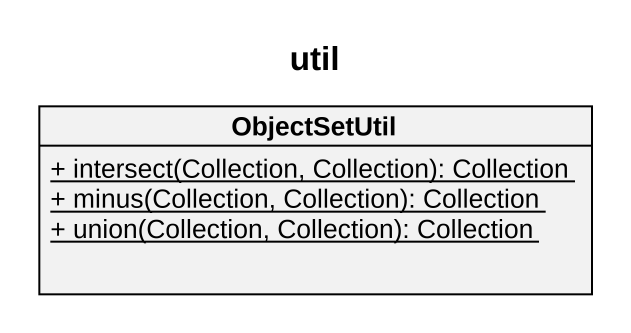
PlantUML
@startuml
title util
hide circle
hide empty members
skinparam classAttributeIconSize 0
class ObjectSetUtil {
  {static} + intersect(Collection, Collection): Collection
  {static} + minus(Collection, Collection): Collection
  {static} + union(Collection, Collection): Collection
}
@enduml
